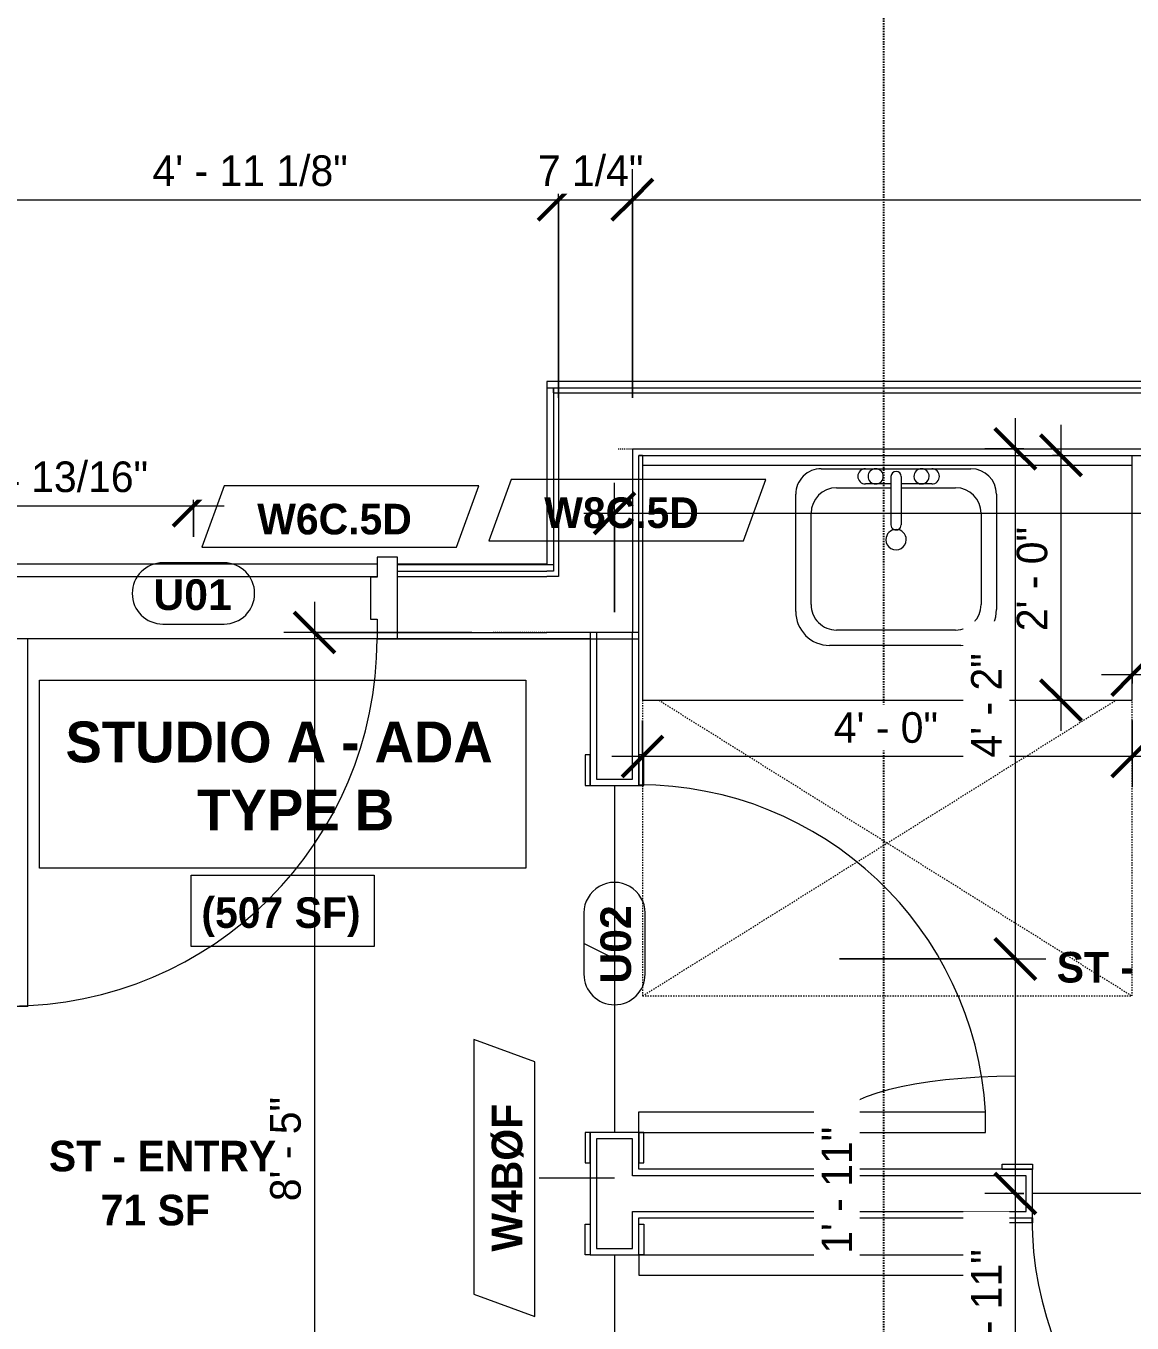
# Model space of a CAD drawing. Header units: inches. Extents: x -4058 to -1781, y 9814 to 12264.
# Drawn here: x -3127.2 to -3018.8, y 10288.3 to 10415.5 of the extents above; entities that cross this region are included whole.
import ezdxf

# ---------------------------------------------------------------- set-up
doc = ezdxf.new("R2010")
doc.units = ezdxf.units.IN
doc.header["$MEASUREMENT"] = 0
for name, pattern in [('Aligning Line 1_8_', [0.25, 0.125, -0.125]), ('Dash', [0.25, 0.125, -0.125]), ('Dash 3_32_', [0.1875, 0.09375, -0.09375]), ('Dash_2_', [0.25, 0.125, -0.125])]:
    doc.linetypes.add(name, pattern=pattern)
for name, color, linetype, lineweight in [('0-1', 7, 'Continuous', 5), ('0-3', 8, 'Continuous', 9), ('A-ANNO-DIMS', 211, 'Continuous', 9), ('A-ANNO-DIMS-32', 211, 'Continuous', 9), ('A-AREA-IDEN', 2, 'Continuous', 9), ('A-DETL-1', 90, 'Dash 3_32_', 9), ('A-DOOR-1', 7, 'Continuous', 9), ('A-DOOR-2', 31, 'Continuous', 9), ('A-DOOR-FRAM-1', 7, 'Continuous', 9), ('A-DOOR-IDEN', 31, 'Continuous', 9), ('A-FLOR-1', 7, 'Continuous', 9), ('A-FLOR-2', 192, 'Continuous', 9), ('A-GENM', 5, 'Continuous', 9), ('A-GENM-2', 147, 'Dash', 9), ('A-WALL-1', 7, 'Continuous', 9), ('A-WALL-2', 113, 'Continuous', 9), ('A-WALL-IDEN', 211, 'Continuous', 9), ('G-ANNO-SYMB', 111, 'Aligning Line 1_8_', 9), ('I-WALL-3', 7, 'Continuous', 9), ('P-SANR-FIXT', 6, 'Continuous', 9), ('Q-CASE', 31, 'Continuous', 9)]:
    doc.layers.add(name, color=color, linetype=linetype, lineweight=lineweight)
doc.layers.add('0-4', color=250, linetype='Dash_2_')
doc.styles.add('Arial_B', font='arialbd.ttf', dxfattribs={"height": 3})
doc.styles.add('Century Gothic', font='ufonts.com_century-gothic.ttf', dxfattribs={"height": 3})
doc.styles.add('Century Gothic_B', font='GOTHICB.TTF', dxfattribs={"height": 3})
doc.styles.add('Century Gothic_B_1', font='GOTHICB.TTF', dxfattribs={"height": 4})
doc.dimstyles.new('MARKETING_DIMENSION', dxfattribs={"dimscale": 12, "dimtxt": 3.132505, "dimasz": 0.333333, "dimexe": 0.25, "dimexo": 0.166667, "dimgap": 0.041667, "dimtad": 1, "dimdec": 4, "dimrnd": 0.0625, "dimzin": 3, "dimdsep": 46, "dimlunit": 4, "dimtxsty": 'Century Gothic', "dimblk1": 'OBLIQUE', "dimblk2": 'OBLIQUE', "dimsah": 1, "dimcen": 0.09, "dimdle": 0.25, "dimazin": 0, "dimtfac": 1, "dimtdec": 4, "dimtix": 1, "dimtmove": 0, "dimatfit": 3, "dimfxl": 1, "dimtvp": 1, "dimtfill": 1, "dimfrac": 2, "dimtolj": 1, "dimtzin": 0, "dimarcsym": 2})
doc.dimstyles.new('THE_DIMENSION_STRING_1', dxfattribs={"dimscale": 12, "dimtxt": 3.132505, "dimasz": 0.333333, "dimexe": 0.25, "dimexo": 0.166667, "dimgap": 0.041667, "dimtad": 1, "dimdec": 4, "dimrnd": 0.0625, "dimzin": 3, "dimdsep": 46, "dimlunit": 4, "dimtxsty": 'Century Gothic', "dimblk1": 'OBLIQUE', "dimblk2": 'OBLIQUE', "dimsah": 1, "dimcen": 0.09, "dimdle": 0.25, "dimazin": 0, "dimtfac": 1, "dimtdec": 4, "dimtix": 1, "dimtmove": 1, "dimatfit": 3, "dimfxl": 1, "dimtvp": 1, "dimtfill": 1, "dimfrac": 2, "dimtolj": 1, "dimtzin": 0, "dimarcsym": 2})
doc.dimstyles.new('THE_DIMENSION_STRING_2', dxfattribs={"dimscale": 12, "dimtxt": 3.132505, "dimasz": 0.333333, "dimexe": 0.25, "dimexo": 0.166667, "dimgap": 0.041667, "dimtad": 1, "dimdec": 4, "dimrnd": 0.0625, "dimzin": 3, "dimdsep": 46, "dimlunit": 4, "dimtxsty": 'Century Gothic', "dimblk1": 'OBLIQUE', "dimblk2": 'OBLIQUE', "dimsah": 1, "dimcen": 0.09, "dimdle": 0.25, "dimazin": 0, "dimtfac": 1, "dimtdec": 4, "dimtix": 1, "dimtmove": 0, "dimatfit": 3, "dimfxl": 1, "dimtvp": 1, "dimtfill": 1, "dimfrac": 2, "dimtolj": 1, "dimtzin": 0, "dimarcsym": 2})
doc.dimstyles.new('THE_DIMENSION_STRING_5', dxfattribs={"dimscale": 12, "dimtxt": 3.132505, "dimasz": 0.333333, "dimexe": 0.25, "dimexo": 0.166667, "dimgap": 0.041667, "dimtad": 1, "dimdec": 4, "dimrnd": 0.0625, "dimzin": 3, "dimdsep": 46, "dimlunit": 4, "dimtxsty": 'Century Gothic', "dimblk1": 'OBLIQUE', "dimblk2": 'OBLIQUE', "dimsah": 1, "dimcen": 0.09, "dimdle": 0.25, "dimazin": 0, "dimtfac": 1, "dimtdec": 4, "dimtix": 1, "dimtmove": 0, "dimatfit": 3, "dimfxl": 1, "dimtvp": 1, "dimtfill": 1, "dimfrac": 2, "dimtolj": 1, "dimtzin": 0, "dimarcsym": 2})

# ---------------------------------------------------------------- blocks, each defined once
blk = doc.blocks.new('CTR - 1st Phase - Shell_rvt-1-UNITS PLANS - 3RD FLOOR')
at = {"layer": 'A-FLOR-1'}
for p, q in [((-3092.81, 10362.74), (-3128.81, 10362.74)), ((-3076.15, 10362.74), (-3090.81, 10362.74)), ((-3128.81, 10361.54), (-3092.81, 10361.54))]:
    blk.add_line(p, q, dxfattribs=at)
blk = doc.blocks.new('HOLLOW METAL - UNIT DOOR-2191978-UNITS PLANS - 3RD FLOOR')
at = {"layer": 'A-DOOR-1'}
for p, q in [((18, 39.875), (16.25, 39.875)), ((16.25, 39.875), (16.25, 3.875)), ((18, 3.875), (18, 39.875)), ((16.25, 3.875), (18, 3.875))]:
    blk.add_line(p, q, dxfattribs=at)
blk.add_arc((18, 3.875), 36, 90, 180, dxfattribs=at)
at = {"layer": 'A-DOOR-FRAM-1'}
for p, q in [((-18, 3.875), (-20, 3.875)), ((-20, 3.875), (-20, -4.125)), ((-18, 1.9375), (-18, 3.875)), ((18, 3.875), (18, 1.9375)), ((20, 3.875), (18, 3.875)), ((20, -4.125), (20, 3.875)), ((-17.375, 1.9375), (-18, 1.9375)), ((-17.375, -2.1875), (-17.375, 1.9375)), ((18, 1.9375), (17.375, 1.9375)), ((17.375, 1.9375), (17.375, -2.1875)), ((-18, -4.125), (-18, -2.1875)), ((-18, -2.1875), (-17.375, -2.1875)), ((17.375, -2.1875), (18, -2.1875)), ((18, -2.1875), (18, -4.125)), ((-20, -4.125), (-18, -4.125)), ((18, -4.125), (20, -4.125))]:
    blk.add_line(p, q, dxfattribs=at)
blk = doc.blocks.new('CTR - 1st Phase - Common Walls_rvt-1-UNITS PLANS - 3RD FLOOR')
at = {"layer": 'A-WALL-1'}
for p, q in [((-3076.15, 10380.04), (-3075.52, 10380.04)), ((-3075.52, 10380.04), (-3067.15, 10380.04)), ((-3075.52, 10379.54), (-3075.52, 10380.04)), ((-3075.52, 10380.04), (-3075.52, 10379.54)), ((-3075.52, 10379.54), (-3075.02, 10379.54)), ((-3075.52, 10379.54), (-3075.52, 10362.66)), ((-3075.02, 10379.54), (-3067.77, 10379.54)), ((-3075.02, 10379.54), (-3075.02, 10361.54)), ((-3067.77, 10379.54), (-3067.15, 10379.54)), ((-3067.15, 10380.04), (-2803.9, 10380.04)), ((-3067.15, 10379.54), (-2803.9, 10379.54)), ((-3067.77, 10374.04), (-3067.15, 10374.04)), ((-3067.77, 10374.04), (-3067.77, 10356.04)), ((-3067.15, 10374.04), (-2939.34, 10374.04)), ((-3075.52, 10362.66), (-3076.15, 10362.66)), ((-3075.52, 10362.66), (-3075.52, 10362.04)), ((-3075.52, 10362.66), (-3075.52, 10362.04)), ((-3090.81, 10362.04), (-3076.15, 10362.04)), ((-3090.81, 10361.54), (-3076.15, 10361.54)), ((-3075.52, 10362.04), (-3076.15, 10362.04)), ((-3075.52, 10361.54), (-3076.15, 10361.54)), ((-3075.02, 10361.54), (-3075.52, 10361.54)), ((-3090.81, 10356.04), (-3076.15, 10356.04)), ((-3075.02, 10356.04), (-3076.15, 10356.04)), ((-3067.77, 10356.04), (-3075.02, 10356.04))]:
    blk.add_line(p, q, dxfattribs=at)
at = {"layer": 'I-WALL-3'}
for p, q in [((-3067.15, 10380.66), (-3076.15, 10380.66)), ((-3076.15, 10380.66), (-3076.15, 10380.04)), ((-2803.9, 10380.66), (-3067.15, 10380.66)), ((-3076.15, 10380.04), (-3076.15, 10362.66)), ((-3067.15, 10373.41), (-2978.46, 10373.41)), ((-3067.15, 10355.41), (-3067.15, 10373.41)), ((-3076.15, 10362.66), (-3090.81, 10362.66)), ((-3090.81, 10355.41), (-3076.15, 10355.41)), ((-3076.15, 10355.41), (-3067.77, 10355.41)), ((-3067.77, 10355.41), (-3067.15, 10355.41))]:
    blk.add_line(p, q, dxfattribs=at)
at = {"layer": '0-3', "rotation": 180}
blk.add_blockref('HOLLOW METAL - UNIT DOOR-2191978-UNITS PLANS - 3RD FLOOR', (-3110.81, 10359.29), dxfattribs=at)
blk = doc.blocks.new('SWING - SINGLE - FLUSH - SWING - FLUSH - 2-10 x 6-8 - PRIVACY-4202130-UNITS PLANS - 3RD FLOOR')
at = {"layer": 'A-DOOR-2'}
for p, q in [((-20, 2.37), (-20, 2.87)), ((-20, 2.87), (-17, 2.87)), ((-17, 2.87), (-17, 2.37)), ((17, 2.37), (17, 2.87)), ((17, 2.87), (20, 2.87)), ((20, 2.87), (20, 2.37)), ((-17, 2.37), (-20, 2.37)), ((20, 2.37), (17, 2.37)), ((-20, -2.38), (-17, -2.38)), ((-20, -2.88), (-20, -2.38)), ((-17, -2.38), (-17, -2.88)), ((15, -2.38), (15, -36.38)), ((17, -2.38), (15, -2.38)), ((17, -2.38), (17, -36.38)), ((17, -2.38), (20, -2.38)), ((17, -2.88), (17, -2.38)), ((20, -2.38), (20, -2.88)), ((-17, -2.88), (-20, -2.88)), ((20, -2.88), (17, -2.88)), ((17, -36.38), (15, -36.38))]:
    blk.add_line(p, q, dxfattribs=at)
blk.add_arc((17, -2.38), 34.07, 180, 266.6343, dxfattribs=at)
blk = doc.blocks.new('SWING - SINGLE - FLUSH - SWING - FLUSH - 2-10 x 6-8 - PRIVACY-4202132-UNITS PLANS - 3RD FLOOR')
at = {"layer": 'A-DOOR-2'}
for p, q in [((-20, 2.37), (-20, 2.87)), ((-20, 2.87), (-17, 2.87)), ((-17, 2.87), (-17, 2.37)), ((17, 2.37), (17, 2.87)), ((17, 2.87), (20, 2.87)), ((20, 2.87), (20, 2.37)), ((-17, 2.37), (-20, 2.37)), ((20, 2.37), (17, 2.37)), ((-20, -2.38), (-17, -2.38)), ((-20, -2.88), (-20, -2.38)), ((-17, -2.38), (-17, -2.88)), ((15, -2.38), (15, -36.38)), ((17, -2.38), (15, -2.38)), ((17, -2.38), (17, -36.38)), ((17, -2.38), (20, -2.38)), ((17, -2.88), (17, -2.38)), ((20, -2.38), (20, -2.88)), ((-17, -2.88), (-20, -2.88)), ((20, -2.88), (17, -2.88)), ((17, -36.38), (15, -36.38))]:
    blk.add_line(p, q, dxfattribs=at)
blk.add_arc((17, -2.38), 34.07, 180, 266.6343, dxfattribs=at)
blk = doc.blocks.new('M_Sink Vanity-Square - 500 x 440mm-1372835-UNITS PLANS - 3RD FLOOR')
at = {"layer": 'P-SANR-FIXT'}
for p, q in [((-5.72, 10.23), (7.14, 10.23)), ((-5.22, 8.73), (6.46, 8.73)), ((-9.22, -4.59), (-9.22, 6.73)), ((10.46, 6.91), (10.46, -4.59)), ((-7.72, -2.72), (-7.72, 6.23)), ((8.96, 6.23), (8.96, -2.72)), ((0.12, -6.33), (0.12, -1.59)), ((1.12, -6.33), (1.12, -1.59)), ((0.12, -5.22), (-5.22, -5.22)), ((-2.88, -5.59), (0.12, -5.59)), ((6.46, -5.22), (1.12, -5.22)), ((1.12, -5.59), (3.62, -5.59)), ((7.96, -7.09), (-6.72, -7.09)), ((3.62, -7.09), (-2.88, -7.09))]:
    blk.add_line(p, q, dxfattribs=at)
for centre, radius, start, end in [((-5.72, 6.73), 3.5, 90, 180), ((7.14, 6.91), 3.32, 360, 90), ((-5.22, 6.23), 2.5, 90, 180), ((6.46, 6.23), 2.5, 360, 90), ((0.62, -0.13), 1, 360, 180), ((0.62, -0.13), 1, 180, 0), ((0.62, -1.59), 0.5, 360, 180), ((-5.22, -2.72), 2.5, 180, 270), ((6.46, -2.72), 2.5, 270, 360), ((-6.72, -4.59), 2.5, 180, 270), ((7.96, -4.59), 2.5, 270, 0), ((-2.88, -6.34), 0.75, 90, 270), ((-1.88, -6.34), 0.75, 360, 180), ((-1.88, -6.34), 0.75, 180, 0), ((0.62, -6.33), 0.5, 180, 0), ((2.62, -6.34), 0.75, 0, 180), ((2.62, -6.34), 0.75, 180, 0), ((3.62, -6.34), 0.75, 270, 90)]:
    blk.add_arc(centre, radius, start, end, dxfattribs=at)
blk = doc.blocks.new('Bath Vanity - Bath Vanity 48_-3150017-UNITS PLANS - 3RD FLOOR')
at = {"layer": 'Q-CASE'}
for p, q in [((24.74, 24), (-23.26, 24)), ((-23.26, 24), (-23.26, 1)), ((24.74, 1), (24.74, 24))]:
    blk.add_line(p, q, dxfattribs=at)
blk = doc.blocks.new('ADA Clearances - 30_x48_-V28-UNITS PLANS - 3RD FLOOR')
at = {"layer": 'A-GENM-2'}
for p, q in [((-14, -22.41), (15, 24)), ((15, 24), (-14, 24)), ((15, -24), (15, 24)), ((15, -24), (-14, 22.41)), ((-14, -24), (-8.63, -24)), ((-5.63, -24), (15, -24))]:
    blk.add_line(p, q, dxfattribs=at)
blk = doc.blocks.new('BATHROOM MIRROR - BATHROOM MIRROR 48_-3123886-UNITS PLANS - 3RD FLOOR')
at = {"layer": 'Q-CASE'}
for p, q in [((-23.26, -23), (24.74, -23)), ((-23.26, -23), (-23.26, -24)), ((24.74, -24), (-23.26, -24)), ((24.74, -24), (24.74, -23))]:
    blk.add_line(p, q, dxfattribs=at)
blk = doc.blocks.new('SWING - SINGLE - FLUSH - SWING - FLUSH - 2-10 x 6-8 - PRIVACY-4202129-UNITS PLANS - 3RD FLOOR')
at = {"layer": 'A-DOOR-2'}
for p, q in [((15, 2.37), (15, 36.38)), ((17, 36.38), (15, 36.38)), ((17, 2.37), (17, 36.38)), ((-17, 2.87), (-20, 2.87)), ((-20, 2.87), (-20, 2.37)), ((-17, 2.37), (-17, 2.87)), ((20, 2.87), (17, 2.87)), ((17, 2.87), (17, 2.37)), ((20, 2.37), (20, 2.87)), ((-20, 2.37), (-17, 2.37)), ((17, 2.37), (15, 2.37)), ((17, 2.37), (20, 2.37)), ((-17, -2.38), (-20, -2.38)), ((-20, -2.38), (-20, -2.88)), ((-17, -2.88), (-17, -2.38)), ((20, -2.38), (17, -2.38)), ((17, -2.38), (17, -2.88)), ((20, -2.88), (20, -2.38)), ((-20, -2.88), (-17, -2.88)), ((17, -2.88), (20, -2.88))]:
    blk.add_line(p, q, dxfattribs=at)
blk.add_arc((17, 2.37), 34.07, 93.3657, 180, dxfattribs=at)
blk = doc.blocks.new('Wall Tag - Arch Wall-3956453-UNITS PLANS - 3RD FLOOR')
at = {"layer": 'A-WALL-IDEN'}
for p, q in [((-0.3561, 0.0937), (-0.4244, -0.0937)), ((0.4244, 0.0937), (-0.3561, 0.0937)), ((0.3561, -0.0937), (0.4244, 0.0937)), ((-0.4244, -0.0937), (0.3561, -0.0937))]:
    blk.add_line(p, q, dxfattribs=at)
blk = doc.blocks.new('DIMBLOCK437-UNITS PLANS - 3RD FLOOR')
at = {"layer": 'A-ANNO-DIMS-32'}
for p, q in [((-3134.12, 10361.04), (-3134.12, 10401.47)), ((-3075.02, 10379.04), (-3075.02, 10401.47)), ((-3134.12, 10398.47), (-3075.02, 10398.47)), ((-3134.12, 10398.47), (-3134.12, 10361.04)), ((-3075.02, 10398.47), (-3075.02, 10379.04))]:
    blk.add_line(p, q, dxfattribs=at)
at = {"layer": 'A-ANNO-DIMS-32', "lineweight": 50}
for p, q in [((-3134.12, 10398.47), (-3132.12, 10400.47)), ((-3075.02, 10398.47), (-3073.02, 10400.47)), ((-3134.12, 10398.47), (-3136.12, 10396.47)), ((-3075.02, 10398.47), (-3077.02, 10396.47))]:
    blk.add_line(p, q, dxfattribs=at)
at = {"layer": 'A-ANNO-DIMS-32', "color": 0, "insert": (-3114.82, 10402.82), "char_height": 3, "width": 24.5827, "attachment_point": 1, "line_spacing_factor": 0.984502, "style": 'Century Gothic', "bg_fill": 3, "box_fill_scale": 1.25, "bg_fill_color": 256, "bg_fill_true_color": 13158600, "bg_fill_transparency": 0}
blk.add_mtext('4\' - 11 1/8"', dxfattribs=at)
blk = doc.blocks.new('_Oblique')
at = {"color": 0, "linetype": 'ByBlock', "lineweight": -2}
blk.add_line((-0.5, -0.5), (0.5, 0.5), dxfattribs=at)
blk = doc.blocks.new('DIMBLOCK438-UNITS PLANS - 3RD FLOOR')
at = {"layer": 'A-ANNO-DIMS-32'}
for p, q in [((-3075.02, 10379.04), (-3075.02, 10401.47)), ((-3067.77, 10379.04), (-3067.77, 10401.47)), ((-3075.02, 10398.47), (-3067.77, 10398.47)), ((-3075.02, 10398.47), (-3075.02, 10379.04)), ((-3067.77, 10398.47), (-3067.77, 10379.04))]:
    blk.add_line(p, q, dxfattribs=at)
at = {"layer": 'A-ANNO-DIMS-32', "lineweight": 50}
for p, q in [((-3075.02, 10398.47), (-3073.02, 10400.47)), ((-3067.77, 10398.47), (-3065.77, 10400.47)), ((-3075.02, 10398.47), (-3077.02, 10396.47)), ((-3067.77, 10398.47), (-3069.77, 10396.47))]:
    blk.add_line(p, q, dxfattribs=at)
at = {"layer": 'A-ANNO-DIMS-32', "color": 0, "insert": (-3077.04, 10402.82), "char_height": 3, "width": 13.5444, "attachment_point": 1, "line_spacing_factor": 0.984502, "style": 'Century Gothic', "bg_fill": 3, "box_fill_scale": 1.25, "bg_fill_color": 256, "bg_fill_true_color": 13158600, "bg_fill_transparency": 0}
blk.add_mtext('7 1/4"', dxfattribs=at)
blk = doc.blocks.new('DIMBLOCK439-UNITS PLANS - 3RD FLOOR')
at = {"layer": 'A-ANNO-DIMS-32'}
for p, q in [((-3067.77, 10379.04), (-3067.77, 10401.47)), ((-2937.71, 10379.04), (-2937.71, 10401.47)), ((-3067.77, 10398.47), (-2937.71, 10398.47)), ((-3067.77, 10398.47), (-3067.77, 10379.04)), ((-2937.71, 10398.47), (-2937.71, 10379.04))]:
    blk.add_line(p, q, dxfattribs=at)
at = {"layer": 'A-ANNO-DIMS-32', "lineweight": 50}
for p, q in [((-3067.77, 10398.47), (-3065.77, 10400.47)), ((-2937.71, 10398.47), (-2935.71, 10400.47)), ((-3067.77, 10398.47), (-3069.77, 10396.47)), ((-2937.71, 10398.47), (-2939.71, 10396.47))]:
    blk.add_line(p, q, dxfattribs=at)
at = {"layer": 'A-ANNO-DIMS-32', "color": 0, "insert": (-3015.32, 10402.82), "char_height": 3, "width": 30.1914, "attachment_point": 1, "line_spacing_factor": 0.984502, "style": 'Century Gothic', "bg_fill": 3, "box_fill_scale": 1.25, "bg_fill_color": 256, "bg_fill_true_color": 13158600, "bg_fill_transparency": 0}
blk.add_mtext('10\' - 10 1/16"', dxfattribs=at)
blk = doc.blocks.new('DIMBLOCK484-UNITS PLANS - 3RD FLOOR')
at = {"layer": 'A-ANNO-DIMS-32'}
for p, q in [((-3139.62, 10361.04), (-3139.62, 10371.47)), ((-3110.81, 10365.41), (-3110.81, 10371.47)), ((-3142.62, 10368.47), (-3107.81, 10368.47)), ((-3139.62, 10368.47), (-3139.62, 10361.04)), ((-3110.81, 10368.47), (-3110.81, 10365.41))]:
    blk.add_line(p, q, dxfattribs=at)
at = {"layer": 'A-ANNO-DIMS-32', "lineweight": 50}
for p, q in [((-3139.62, 10368.47), (-3137.62, 10370.47)), ((-3110.81, 10368.47), (-3108.81, 10370.47)), ((-3139.62, 10368.47), (-3141.62, 10366.47)), ((-3110.81, 10368.47), (-3112.81, 10366.47))]:
    blk.add_line(p, q, dxfattribs=at)
at = {"layer": 'A-ANNO-DIMS-32', "color": 0, "insert": (-3136.63, 10372.81), "char_height": 3, "width": 27.387, "attachment_point": 1, "line_spacing_factor": 0.984502, "style": 'Century Gothic', "bg_fill": 3, "box_fill_scale": 1.25, "bg_fill_color": 256, "bg_fill_true_color": 13158600, "bg_fill_transparency": 0}
blk.add_mtext('2\' - 4 13/16"', dxfattribs=at)
blk = doc.blocks.new('Door Tag - Type Mark-2601225-UNITS PLANS - 3RD FLOOR')
at = {"layer": 'A-DOOR-IDEN'}
for p, q in [((0.09375, 0.09375), (-0.09375, 0.09375)), ((-0.09375, -0.09375), (0.09375, -0.09375))]:
    blk.add_line(p, q, dxfattribs=at)
for centre, start, end in [((-0.09375, 0), 90, 270), ((0.09375, 0), 270, 90)]:
    blk.add_arc(centre, 0.09375, start, end, dxfattribs=at)
blk = doc.blocks.new('DIMBLOCK1277-UNITS PLANS - 3RD FLOOR')
at = {"layer": 'A-ANNO-DIMS-32'}
for p, q in [((-3066.77, 10347.41), (-3066.77, 10340.88)), ((-3066.77, 10343.88), (-3066.77, 10347.41)), ((-3018.77, 10347.41), (-3018.77, 10340.88)), ((-3018.77, 10343.88), (-3018.77, 10347.41)), ((-3015.77, 10343.88), (-3069.77, 10343.88))]:
    blk.add_line(p, q, dxfattribs=at)
at = {"layer": 'A-ANNO-DIMS-32', "lineweight": 50}
for p, q in [((-3066.77, 10343.88), (-3064.77, 10345.88)), ((-3018.77, 10343.88), (-3016.77, 10345.88)), ((-3066.77, 10343.88), (-3068.77, 10341.88)), ((-3018.77, 10343.88), (-3020.77, 10341.88))]:
    blk.add_line(p, q, dxfattribs=at)
at = {"layer": 'A-ANNO-DIMS-32', "color": 0, "insert": (-3048.02, 10348.23), "char_height": 3, "width": 12.5897, "attachment_point": 1, "line_spacing_factor": 0.984502, "style": 'Century Gothic', "bg_fill": 3, "box_fill_scale": 1.25, "bg_fill_color": 256, "bg_fill_true_color": 13158600, "bg_fill_transparency": 0}
blk.add_mtext('4\' - 0"', dxfattribs=at)
blk = doc.blocks.new('DIMBLOCK1278-UNITS PLANS - 3RD FLOOR')
at = {"layer": 'A-ANNO-DIMS-32', "lineweight": 50}
for p, q in [((-3025.74, 10373.41), (-3027.74, 10375.41)), ((-3025.74, 10373.41), (-3023.74, 10371.41)), ((-3025.74, 10349.41), (-3027.74, 10351.41)), ((-3025.74, 10349.41), (-3023.74, 10347.41))]:
    blk.add_line(p, q, dxfattribs=at)
at = {"layer": 'A-ANNO-DIMS-32'}
for p, q in [((-3025.74, 10346.41), (-3025.74, 10376.41)), ((-3026.57, 10373.41), (-3022.74, 10373.41)), ((-3025.74, 10373.41), (-3026.57, 10373.41)), ((-3026.57, 10349.41), (-3022.74, 10349.41)), ((-3025.74, 10349.41), (-3026.57, 10349.41))]:
    blk.add_line(p, q, dxfattribs=at)
at = {"layer": 'A-ANNO-DIMS-32', "color": 0, "insert": (-3030.09, 10356.17), "char_height": 3, "width": 12.5897, "attachment_point": 1, "rotation": 90, "line_spacing_factor": 0.984502, "style": 'Century Gothic', "bg_fill": 3, "box_fill_scale": 1.25, "bg_fill_color": 256, "bg_fill_true_color": 13158600, "bg_fill_transparency": 0}
blk.add_mtext('2\' - 0"', dxfattribs=at)
blk = doc.blocks.new('DIMBLOCK1279-UNITS PLANS - 3RD FLOOR')
at = {"layer": 'A-ANNO-DIMS-32'}
for p, q in [((-3018.77, 10351.05), (-3018.77, 10354.88)), ((-2982.59, 10351.05), (-2982.59, 10354.88)), ((-2979.59, 10351.88), (-3021.77, 10351.88)), ((-3018.77, 10351.88), (-3018.77, 10351.05)), ((-2982.59, 10351.88), (-2982.59, 10351.05))]:
    blk.add_line(p, q, dxfattribs=at)
at = {"layer": 'A-ANNO-DIMS-32', "lineweight": 50}
for p, q in [((-3018.77, 10351.88), (-3016.77, 10353.88)), ((-2982.59, 10351.88), (-2980.59, 10353.88)), ((-3018.77, 10351.88), (-3020.77, 10349.88)), ((-2982.59, 10351.88), (-2984.59, 10349.88))]:
    blk.add_line(p, q, dxfattribs=at)
at = {"layer": 'A-ANNO-DIMS-32', "color": 0, "insert": (-3008.19, 10350.3), "char_height": 3, "width": 18.0194, "attachment_point": 1, "line_spacing_factor": 0.984502, "style": 'Century Gothic', "bg_fill": 3, "box_fill_scale": 1.25, "bg_fill_color": 256, "bg_fill_true_color": 13158600, "bg_fill_transparency": 0}
blk.add_mtext('33" MIN', dxfattribs=at)
at = {"layer": 'A-ANNO-DIMS-32', "color": 0, "insert": (-3010.92, 10356.23), "char_height": 3, "width": 24.5827, "attachment_point": 1, "line_spacing_factor": 0.984502, "style": 'Century Gothic', "bg_fill": 3, "box_fill_scale": 1.25, "bg_fill_color": 256, "bg_fill_true_color": 13158600, "bg_fill_transparency": 0}
blk.add_mtext('3\' - 0 3/16"', dxfattribs=at)
blk = doc.blocks.new('DIMBLOCK1322-UNITS PLANS - 3RD FLOOR')
at = {"layer": 'A-ANNO-DIMS-32'}
for p, q in [((-3030.22, 10377.04), (-3030.22, 10324.04)), ((-3029.39, 10374.04), (-3033.22, 10374.04)), ((-3030.22, 10374.04), (-3029.39, 10374.04)), ((-3047.46, 10324.04), (-3027.22, 10324.04)), ((-3030.22, 10324.04), (-3047.46, 10324.04))]:
    blk.add_line(p, q, dxfattribs=at)
at = {"layer": 'A-ANNO-DIMS-32', "lineweight": 50}
for p, q in [((-3030.22, 10374.04), (-3032.22, 10376.04)), ((-3030.22, 10374.04), (-3028.22, 10372.04)), ((-3030.22, 10324.04), (-3032.22, 10326.04)), ((-3030.22, 10324.04), (-3028.22, 10322.04))]:
    blk.add_line(p, q, dxfattribs=at)
at = {"layer": 'A-ANNO-DIMS-32', "color": 0, "insert": (-3034.56, 10343.79), "char_height": 3, "width": 12.5897, "attachment_point": 1, "rotation": 90, "line_spacing_factor": 0.984502, "style": 'Century Gothic', "bg_fill": 3, "box_fill_scale": 1.25, "bg_fill_color": 256, "bg_fill_true_color": 13158600, "bg_fill_transparency": 0}
blk.add_mtext('4\' - 2"', dxfattribs=at)
blk = doc.blocks.new('DIMBLOCK1323-UNITS PLANS - 3RD FLOOR')
at = {"layer": 'A-ANNO-DIMS-32', "lineweight": 50}
for p, q in [((-3030.22, 10324.04), (-3032.22, 10326.04)), ((-3030.22, 10324.04), (-3028.22, 10322.04)), ((-3030.22, 10301.04), (-3032.22, 10303.04)), ((-3030.22, 10301.04), (-3028.22, 10299.04))]:
    blk.add_line(p, q, dxfattribs=at)
at = {"layer": 'A-ANNO-DIMS-32'}
for p, q in [((-3047.46, 10324.04), (-3027.22, 10324.04)), ((-3030.22, 10324.04), (-3047.46, 10324.04)), ((-3030.22, 10324.04), (-3030.22, 10301.04)), ((-3029.39, 10301.04), (-3033.22, 10301.04)), ((-3030.22, 10301.04), (-3029.39, 10301.04))]:
    blk.add_line(p, q, dxfattribs=at)
blk.add_ellipse((-3030.22, 10307.96), major_axis=(-17.62, 0), ratio=0.259687, start_param=4.712389, end_param=6.283185, dxfattribs=at)
at = {"layer": 'A-ANNO-DIMS-32', "color": 0, "insert": (-3049.22, 10295.14), "char_height": 3, "width": 15.394, "attachment_point": 1, "rotation": 90, "line_spacing_factor": 0.984502, "style": 'Century Gothic', "bg_fill": 3, "box_fill_scale": 1.25, "bg_fill_color": 256, "bg_fill_true_color": 13158600, "bg_fill_transparency": 0}
blk.add_mtext('1\' - 11"', dxfattribs=at)
blk = doc.blocks.new('DIMBLOCK1324-UNITS PLANS - 3RD FLOOR')
at = {"layer": 'A-ANNO-DIMS-32', "lineweight": 50}
for p, q in [((-3030.22, 10301.04), (-3032.22, 10303.04)), ((-3030.22, 10301.04), (-3028.22, 10299.04)), ((-3030.22, 10278.04), (-3032.22, 10280.04)), ((-3030.22, 10278.04), (-3028.22, 10276.04))]:
    blk.add_line(p, q, dxfattribs=at)
at = {"layer": 'A-ANNO-DIMS-32'}
for p, q in [((-3029.39, 10301.04), (-3033.22, 10301.04)), ((-3030.22, 10301.04), (-3030.22, 10278.04)), ((-3030.22, 10301.04), (-3029.39, 10301.04)), ((-3045.43, 10278.04), (-3027.22, 10278.04)), ((-3030.22, 10278.04), (-3045.43, 10278.04))]:
    blk.add_line(p, q, dxfattribs=at)
at = {"layer": 'A-ANNO-DIMS-32', "color": 0, "insert": (-3034.56, 10283.13), "char_height": 3, "width": 15.394, "attachment_point": 1, "rotation": 90, "line_spacing_factor": 0.984502, "style": 'Century Gothic', "bg_fill": 3, "box_fill_scale": 1.25, "bg_fill_color": 256, "bg_fill_true_color": 13158600, "bg_fill_transparency": 0}
blk.add_mtext('1\' - 11"', dxfattribs=at)
blk = doc.blocks.new('DIMBLOCK1333-UNITS PLANS - 3RD FLOOR')
at = {"layer": 'A-ANNO-DIMS-32'}
for p, q in [((-3098.95, 10359.04), (-3098.95, 10252.04)), ((-3083.52, 10356.04), (-3101.95, 10356.04)), ((-3098.95, 10356.04), (-3083.52, 10356.04)), ((-3094.52, 10255.04), (-3101.95, 10255.04)), ((-3098.95, 10255.04), (-3094.52, 10255.04))]:
    blk.add_line(p, q, dxfattribs=at)
at = {"layer": 'A-ANNO-DIMS-32', "lineweight": 50}
for p, q in [((-3098.95, 10356.04), (-3100.95, 10358.04)), ((-3098.95, 10356.04), (-3096.95, 10354.04)), ((-3098.95, 10255.04), (-3100.95, 10257.04)), ((-3098.95, 10255.04), (-3096.95, 10253.04))]:
    blk.add_line(p, q, dxfattribs=at)
at = {"layer": 'A-ANNO-DIMS-32', "color": 0, "insert": (-3103.29, 10300.29), "char_height": 3, "width": 12.5897, "attachment_point": 1, "rotation": 90, "line_spacing_factor": 0.984502, "style": 'Century Gothic', "bg_fill": 3, "box_fill_scale": 1.25, "bg_fill_color": 256, "bg_fill_true_color": 13158600, "bg_fill_transparency": 0}
blk.add_mtext('8\' - 5"', dxfattribs=at)
blk = doc.blocks.new('DIMBLOCK1432-UNITS PLANS - 3RD FLOOR')
at = {"layer": 'A-ANNO-DIMS-32'}
for p, q in [((-3069.52, 10358.03), (-3069.52, 10370.73)), ((-3072.52, 10367.73), (-2932.52, 10367.73)), ((-3069.52, 10367.73), (-3069.52, 10358.03)), ((-2935.52, 10368.56), (-2935.52, 10364.73)), ((-2935.52, 10367.73), (-2935.52, 10368.56))]:
    blk.add_line(p, q, dxfattribs=at)
at = {"layer": 'A-ANNO-DIMS-32', "lineweight": 50}
for p, q in [((-3069.52, 10367.73), (-3067.52, 10369.73)), ((-2935.52, 10367.73), (-2933.52, 10369.73)), ((-3069.52, 10367.73), (-3071.52, 10365.73)), ((-2935.52, 10367.73), (-2937.52, 10365.73))]:
    blk.add_line(p, q, dxfattribs=at)
at = {"layer": 'A-ANNO-DIMS-32', "color": 0, "insert": (-3008.94, 10372.08), "char_height": 3, "width": 15.394, "attachment_point": 1, "line_spacing_factor": 0.984502, "style": 'Century Gothic', "bg_fill": 3, "box_fill_scale": 1.25, "bg_fill_color": 256, "bg_fill_true_color": 13158600, "bg_fill_transparency": 0}
blk.add_mtext('11\' - 2"', dxfattribs=at)

msp = doc.modelspace()

# ---------------------------------------------------------------- linework, layer by layer
at = {"layer": 'A-AREA-IDEN', "flags": 128}
for points in [[(-3125.91887, 10351.37431), (-3078.21619, 10351.37431), (-3078.21619, 10332.92517), (-3125.91887, 10332.92517)], [(-3111.02973, 10332.24881), (-3093.10532, 10332.24881), (-3093.10532, 10325.24723), (-3111.02973, 10325.24723)]]:
    msp.add_lwpolyline(points, close=True, dxfattribs=at)
at = {"layer": 'A-DETL-1'}
for p, q in [((-3069.16194, 10374.0394), (-2941.48929, 10374.0394)), ((-3075.52374, 10356.0394), (-3081.52374, 10356.0394))]:
    msp.add_line(p, q, dxfattribs=at)
at = {"layer": 'A-DOOR-IDEN'}
msp.add_line((-3069.52374, 10324.0394), (-3072.52374, 10325.54624), dxfattribs=at)
at = {"layer": 'A-FLOR-2'}
for p, q in [((-3066.77374, 10373.40981), (-3067.1489, 10373.40981)), ((-3071.89874, 10355.40981), (-3127.06124, 10355.40981)), ((-3069.52374, 10341.0394), (-3069.52374, 10307.0394)), ((-2994.52374, 10301.0394), (-3028.52374, 10301.0394)), ((-3069.52374, 10295.0394), (-3069.52374, 10261.0394))]:
    msp.add_line(p, q, dxfattribs=at)
at = {"layer": 'A-WALL-2'}
for p, q in [((-3071.89874, 10356.03481), (-3071.89874, 10341.0394)), ((-3067.14874, 10356.03481), (-3071.89874, 10356.03481)), ((-3071.27374, 10356.03481), (-3071.27374, 10341.6644)), ((-3067.77374, 10341.6644), (-3067.77374, 10356.03481)), ((-3067.14874, 10341.0394), (-3067.14874, 10356.03481)), ((-3071.89874, 10341.0394), (-3067.14874, 10341.0394)), ((-3071.27374, 10341.6644), (-3067.77374, 10341.6644)), ((-3071.89874, 10307.0394), (-3071.89874, 10295.0394)), ((-3067.14874, 10307.0394), (-3071.89874, 10307.0394)), ((-3067.14874, 10303.4144), (-3067.14874, 10307.0394)), ((-3067.77374, 10306.4144), (-3071.27374, 10306.4144)), ((-3071.27374, 10306.4144), (-3071.27374, 10295.6644)), ((-3067.77374, 10302.7894), (-3067.77374, 10306.4144)), ((-3029.14874, 10302.7894), (-3067.77374, 10302.7894)), ((-3028.52374, 10303.4144), (-3067.14874, 10303.4144)), ((-3029.14874, 10299.2894), (-3029.14874, 10302.7894)), ((-3028.52374, 10298.6644), (-3028.52374, 10303.4144)), ((-3067.77374, 10295.6644), (-3067.77374, 10299.2894)), ((-3067.77374, 10299.2894), (-3029.14874, 10299.2894)), ((-3067.14874, 10295.0394), (-3067.14874, 10298.6644)), ((-3067.14874, 10298.6644), (-3028.52374, 10298.6644)), ((-3071.89874, 10295.0394), (-3067.14874, 10295.0394)), ((-3071.27374, 10295.6644), (-3067.77374, 10295.6644))]:
    msp.add_line(p, q, dxfattribs=at)
at = {"layer": 'A-WALL-IDEN'}
msp.add_line((-3069.52374, 10302.5618), (-3076.90565, 10302.5618), dxfattribs=at)
at = {"layer": 'G-ANNO-SYMB'}
msp.add_line((-3043.10454, 9975.89825), (-3043.10454, 10857.05383), dxfattribs=at)

# ---------------------------------------------------------------- block references
at = {"layer": '0-1'}
for name in ['CTR - 1st Phase - Shell_rvt-1-UNITS PLANS - 3RD FLOOR', 'CTR - 1st Phase - Common Walls_rvt-1-UNITS PLANS - 3RD FLOOR']:
    msp.add_blockref(name, (0, 0), dxfattribs=at)
at = {"layer": 'A-DOOR-2'}
for name, p, rotation in [('SWING - SINGLE - FLUSH - SWING - FLUSH - 2-10 x 6-8 - PRIVACY-4202129-UNITS PLANS - 3RD FLOOR', (-3069.52374, 10324.0394), 270.0000000000333), ('SWING - SINGLE - FLUSH - SWING - FLUSH - 2-10 x 6-8 - PRIVACY-4202130-UNITS PLANS - 3RD FLOOR', (-3069.52374, 10278.0394), 90.00000000003335)]:
    msp.add_blockref(name, p, dxfattribs=dict(at, rotation=rotation))
msp.add_blockref('SWING - SINGLE - FLUSH - SWING - FLUSH - 2-10 x 6-8 - PRIVACY-4202132-UNITS PLANS - 3RD FLOOR', (-3011.52374, 10301.0394), dxfattribs=at)
at = {"layer": 'A-DOOR-IDEN', "xscale": 31.99999999999999, "yscale": 31.99999999999999, "zscale": 31.99999999999999, "rotation": 89.99999999999955}
msp.add_blockref('Door Tag - Type Mark-2601225-UNITS PLANS - 3RD FLOOR', (-3069.52374, 10325.54624), dxfattribs=at)
at = {"layer": 'A-GENM', "rotation": 269.9999999999376}
msp.add_blockref('ADA Clearances - 30_x48_-V28-UNITS PLANS - 3RD FLOOR', (-3042.77374, 10335.40981), dxfattribs=at)
at = {"layer": 'A-WALL-IDEN', "xscale": 31.99999999999999, "yscale": 31.99999999999999, "zscale": 31.99999999999999}
for p in [(-3096.41749, 10367.41237), (-3068.27576, 10368.0394)]:
    msp.add_blockref('Wall Tag - Arch Wall-3956453-UNITS PLANS - 3RD FLOOR', p, dxfattribs=at)
at = {"layer": 'A-WALL-IDEN', "xscale": 31.99999999999999, "yscale": 31.99999999999999, "zscale": 31.99999999999999, "rotation": 89.99999999999955}
msp.add_blockref('Wall Tag - Arch Wall-3956453-UNITS PLANS - 3RD FLOOR', (-3080.32367, 10302.5618), dxfattribs=at)
at = {"layer": 'P-SANR-FIXT', "rotation": 180}
msp.add_blockref('M_Sink Vanity-Square - 500 x 440mm-1372835-UNITS PLANS - 3RD FLOOR', (-3041.29425, 10365.01065), dxfattribs=at)
at = {"layer": 'Q-CASE', "rotation": 180}
for name, p in [('BATHROOM MIRROR - BATHROOM MIRROR 48_-3123886-UNITS PLANS - 3RD FLOOR', (-3042.03603, 10349.40981)), ('Bath Vanity - Bath Vanity 48_-3150017-UNITS PLANS - 3RD FLOOR', (-3042.03603, 10373.4144))]:
    msp.add_blockref(name, p, dxfattribs=at)

# ---------------------------------------------------------------- texts
at = {"layer": 'A-AREA-IDEN', "attachment_point": 1}
for s, insert, char_height, width, style in [('STUDIO A - ADA', (-3123.35887, 10347.31431), 4, 51.51, 'Century Gothic_B_1'), ('TYPE B', (-3110.4422, 10340.64764), 4, 20.301, 'Century Gothic_B_1'), ('(507 SF)', (-3110.02973, 10330.08214), 3, 19.19, 'Century Gothic_B'), ('ST - BATH - OPTION A', (-3026.16483, 10324.7271), 3, 51.51, 'Century Gothic_B'), ('71 SF', (-3119.90459, 10300.91807), 3, 12.423, 'Century Gothic_B')]:
    msp.add_mtext(s, dxfattribs=dict(at, insert=insert, char_height=char_height, width=width, style=style))
at = {"layer": 'A-DOOR-IDEN', "insert": (-3070.90359, 10321.61436), "char_height": 3, "width": 9.393, "attachment_point": 1, "rotation": 90, "style": 'Arial_B'}
msp.add_mtext('U02', dxfattribs=at)
at = {"layer": 'A-WALL-IDEN', "char_height": 3, "width": 19.594, "attachment_point": 1, "style": 'Century Gothic_B'}
for s, insert in [('W8C.5D', (-3076.41137, 10369.28693)), ('W6C.5D', (-3104.55309, 10368.6599))]:
    msp.add_mtext(s, dxfattribs=dict(at, insert=insert))
at = {"layer": 'A-WALL-IDEN', "insert": (-3081.5712, 10295.34588), "char_height": 3, "width": 17.372, "attachment_point": 1, "rotation": 90, "style": 'Century Gothic_B'}
msp.add_mtext('W4BØF', dxfattribs=at)

# ---------------------------------------------------------------- next in the draw order: dimensions: what is measured, and where the dimension line sits
at = {"layer": 'A-ANNO-DIMS'}
dim = msp.add_linear_dim(base=(-3075.02374, 10398.47019), p1=(-3134.12374, 10359.0394), p2=(-3075.02374, 10377.0394), dimstyle='THE_DIMENSION_STRING_2', override={"dimpost": '<>', "dimfxl": 61.780337}, dxfattribs=at)
dim.commit()
dim.dimension.update_dxf_attribs({"geometry": 'DIMBLOCK437-UNITS PLANS - 3RD FLOOR', "text_midpoint": (-3104.57374, 10400.71186)})

# ---------------------------------------------------------------- next in the draw order: dimensions: what is measured, and where the dimension line sits
for base, p1, p2, override, picture, middle in [((-3067.77374, 10398.47019), (-3075.02374, 10377.0394), (-3067.77374, 10377.0394), {"dimpost": '<>', "dimfxl": 7.25}, 'DIMBLOCK438-UNITS PLANS - 3RD FLOOR', (-3071.39874, 10400.71186)), ((-3110.81124, 10368.46801), (-3139.62374, 10359.0394), (-3110.81124, 10363.4144), {"dimpost": '<>', "dimfxl": 29.142766}, 'DIMBLOCK484-UNITS PLANS - 3RD FLOOR', (-3125.21749, 10370.70968))]:
    dim = msp.add_linear_dim(base=base, p1=p1, p2=p2, dimstyle='THE_DIMENSION_STRING_2', override=override, dxfattribs=at)
    dim.commit()
    dim.dimension.update_dxf_attribs({"geometry": picture, "text_midpoint": middle})
dim = msp.add_linear_dim(base=(-3098.94923, 10255.0394), p1=(-3081.52374, 10356.0394), p2=(-3092.52374, 10255.0394), angle=90, dimstyle='THE_DIMENSION_STRING_5', override={"dimpost": '<>', "dimfxl": 101.597244}, dxfattribs=at)
dim.commit()
dim.dimension.update_dxf_attribs({"geometry": 'DIMBLOCK1333-UNITS PLANS - 3RD FLOOR', "text_midpoint": (-3101.02468, 10305.5394)})

# ---------------------------------------------------------------- next in the draw order: block references
at = {"layer": 'A-DOOR-IDEN', "xscale": 31.99999999999999, "yscale": 31.99999999999999, "zscale": 31.99999999999999}
msp.add_blockref('Door Tag - Type Mark-2601225-UNITS PLANS - 3RD FLOOR', (-3110.81124, 10359.87138), dxfattribs=at)

# ---------------------------------------------------------------- next in the draw order: texts
at = {"layer": 'A-AREA-IDEN', "insert": (-3124.98805, 10306.2152), "char_height": 3, "width": 24.745, "attachment_point": 1, "style": 'Century Gothic_B'}
msp.add_mtext('ST - ENTRY', dxfattribs=at)
at = {"layer": 'A-DOOR-IDEN', "insert": (-3114.74312, 10361.25124), "char_height": 3, "width": 9.393, "attachment_point": 1, "style": 'Arial_B'}
msp.add_mtext('U01', dxfattribs=at)

# ---------------------------------------------------------------- next in the draw order: dimensions: what is measured, and where the dimension line sits
at = {"layer": 'A-ANNO-DIMS'}
dim = msp.add_linear_dim(base=(-2937.71124, 10398.47019), p1=(-3067.77374, 10377.0394), p2=(-2937.71124, 10377.0394), dimstyle='THE_DIMENSION_STRING_2', override={"dimpost": '<>', "dimfxl": 130.0625}, dxfattribs=at)
dim.commit()
dim.dimension.update_dxf_attribs({"geometry": 'DIMBLOCK439-UNITS PLANS - 3RD FLOOR', "text_midpoint": (-3002.74249, 10400.71186)})

# ---------------------------------------------------------------- next in the draw order: linework, layer by layer
at = {"layer": '0-4'}
msp.add_line((-3043.10454, 9975.89825), (-3043.10454, 10857.05383), dxfattribs=at)

# ---------------------------------------------------------------- next in the draw order: dimensions: what is measured, and where the dimension line sits
at = {"layer": 'A-ANNO-DIMS'}
dim = msp.add_linear_dim(base=(-3066.77374, 10343.88118), p1=(-3018.77374, 10349.4144), p2=(-3066.77374, 10349.4144), angle=0, dimstyle='THE_DIMENSION_STRING_5', override={"dimpost": '<>', "dimfxl": 48}, dxfattribs=at)
dim.commit()
dim.dimension.update_dxf_attribs({"geometry": 'DIMBLOCK1277-UNITS PLANS - 3RD FLOOR', "text_midpoint": (-3042.77374, 10345.95664)})

# ---------------------------------------------------------------- next in the draw order: dimensions: what is measured, and where the dimension line sits
dim = msp.add_linear_dim(base=(-3025.74243, 10373.4144), p1=(-3028.57086, 10349.4144), p2=(-3028.57086, 10373.4144), angle=90, dimstyle='THE_DIMENSION_STRING_5', override={"dimpost": '<>', "dimfxl": 24}, dxfattribs=at)
dim.commit()
dim.dimension.update_dxf_attribs({"geometry": 'DIMBLOCK1278-UNITS PLANS - 3RD FLOOR', "text_midpoint": (-3027.81789, 10361.4144)})
dim = msp.add_linear_dim(base=(-3018.77374, 10351.88118), p1=(-2982.58624, 10349.05276), p2=(-3018.77374, 10349.05276), angle=0, text='<>\\X33" MIN', dimstyle='THE_DIMENSION_STRING_5', override={"dimpost": '<>', "dimfxl": 36.1875}, dxfattribs=at)
dim.commit()
dim.dimension.update_dxf_attribs({"geometry": 'DIMBLOCK1279-UNITS PLANS - 3RD FLOOR', "text_midpoint": (-3000.67999, 10351.88118)})

# ---------------------------------------------------------------- next in the draw order: dimensions: what is measured, and where the dimension line sits
dim = msp.add_linear_dim(base=(-3030.2156, 10324.0394), p1=(-3027.38717, 10374.0394), p2=(-3049.46325, 10324.0394), angle=90, dimstyle='THE_DIMENSION_STRING_5', override={"dimpost": '<>', "dimfxl": 54.656686}, dxfattribs=at)
dim.commit()
dim.dimension.update_dxf_attribs({"geometry": 'DIMBLOCK1322-UNITS PLANS - 3RD FLOOR', "text_midpoint": (-3032.25333, 10349.0394)})

# ---------------------------------------------------------------- next in the draw order: dimensions: what is measured, and where the dimension line sits
dim = msp.add_linear_dim(base=(-2935.52374, 10367.73042), p1=(-3069.52374, 10356.03481), p2=(-2935.52374, 10370.55884), dimstyle='MARKETING_DIMENSION', override={"dimpost": '<>', "dimfxl": 134.78482}, dxfattribs=at)
dim.commit()
dim.dimension.update_dxf_attribs({"geometry": 'DIMBLOCK1432-UNITS PLANS - 3RD FLOOR', "text_midpoint": (-3002.52374, 10369.76815)})
dim = msp.add_linear_dim(base=(-3030.2156, 10301.0394), p1=(-3049.46325, 10324.0394), p2=(-3027.38717, 10301.0394), angle=90, dimstyle='THE_DIMENSION_STRING_1', override={"dimpost": '<>', "dimfxl": 31.880297}, dxfattribs=at)
dim.commit()
dim.dimension.update_dxf_attribs({"geometry": 'DIMBLOCK1323-UNITS PLANS - 3RD FLOOR', "text_midpoint": (-3047.22025, 10302.8322), "dimtype": 160, "text_rotation": 90})

# ---------------------------------------------------------------- next in the draw order: dimensions: what is measured, and where the dimension line sits
dim = msp.add_linear_dim(base=(-3030.2156, 10278.0394), p1=(-3027.38717, 10301.0394), p2=(-3047.43114, 10278.0394), angle=90, dimstyle='THE_DIMENSION_STRING_5', override={"dimpost": '<>', "dimfxl": 30.508373}, dxfattribs=at)
dim.commit()
dim.dimension.update_dxf_attribs({"geometry": 'DIMBLOCK1324-UNITS PLANS - 3RD FLOOR', "text_midpoint": (-3032.2156, 10289.5394)})

doc.saveas('drawing.dxf')
